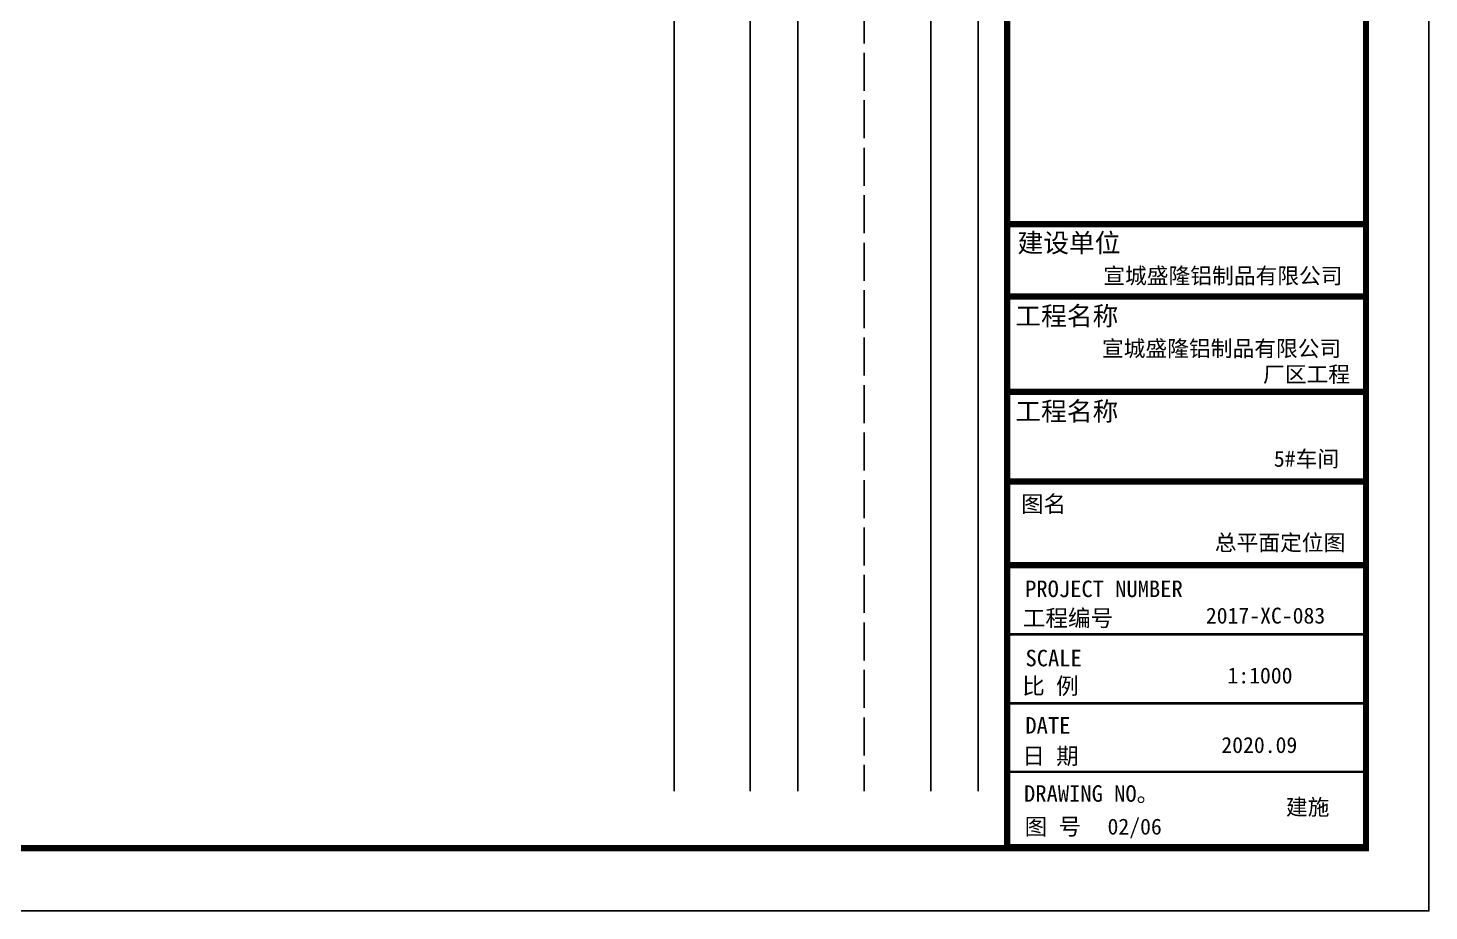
# Model space of a CAD drawing. Header units: millimetres. Extents: x 424383 to 428412, y 54091 to 54919.
# Drawn here: x 424808.8 to 424956.3, y 54641 to 54734 of the extents above; entities that cross this region are included whole.
import ezdxf

# ---------------------------------------------------------------- set-up
doc = ezdxf.new("R2010")
doc.units = ezdxf.units.MM
doc.linetypes.add('X3', pattern=[5, 4, -1])
for name, color, linetype in [('PUB_TAB', 7, 'Continuous'), ('PUB_TITLE', 4, 'Continuous'), ('图框', 122, 'Continuous'), ('道路网', 7, 'Continuous')]:
    doc.layers.add(name, color=color, linetype=linetype)
doc.styles.add('STYLE-黑体', font='simhei.ttf')
doc.styles.add('黑体', font='simhei.ttf', dxfattribs={"width": 0.8, "height": 3.5})

msp = doc.modelspace()

# ---------------------------------------------------------------- linework, layer by layer
at = {"layer": 'PUB_TITLE'}
msp.add_lwpolyline([(424562.62, 54640.98), (424956.3, 54640.98), (424956.3, 54919.34), (424562.62, 54919.34)], close=True, dxfattribs=at)
at = {"layer": 'PUB_TITLE', "const_width": 0.663}
msp.add_lwpolyline([(424579.19, 54647.6), (424949.67, 54647.6), (424949.67, 54912.71), (424579.19, 54912.71)], close=True, dxfattribs=at)
at = {"layer": '图框', "color": 4}
msp.add_line((424911.9, 54912.81), (424911.9, 54647.71), dxfattribs=at)
at = {"layer": '图框', "color": 0}
msp.add_line((424911.9, 54677.4), (424949.67, 54677.4), dxfattribs=at)
at = {"layer": '图框', "color": 4}
for points, const_width in [([(424911.9, 54912.81), (424911.9, 54647.71)], 0.653), ([(424912.04, 54713.32), (424949.67, 54713.32)], 0.66), ([(424912.04, 54705.7), (424949.68, 54705.7)], 0.66), ([(424912.04, 54695.66), (424949.68, 54695.66)], 0.66), ([(424912.04, 54686.23), (424949.82, 54686.23)], 0.66), ([(424911.9, 54677.4), (424949.67, 54677.4)], 0.66), ([(424911.9, 54670.12), (424949.67, 54670.12)], 0.267), ([(424911.9, 54662.85), (424949.67, 54662.85)], 0.267), ([(424911.9, 54655.63), (424949.67, 54655.63)], 0.267)]:
    msp.add_lwpolyline(points, dxfattribs=dict(at, const_width=const_width))
at = {"layer": '图框', "color": 4, "const_width": 0.653}
msp.add_lwpolyline([(424911.9, 54912.81), (424949.67, 54912.81), (424949.67, 54647.71), (424911.9, 54647.71)], close=True, dxfattribs=at)
at = {"layer": '图框', "color": 0, "const_width": 0.267}
msp.add_lwpolyline([(424911.9, 54677.4), (424949.67, 54677.4)], dxfattribs=at)
at = {"layer": '道路网', "color": 1, "linetype": 'Continuous'}
msp.add_line((424876.85, 54906.37), (424876.85, 54653.61), dxfattribs=at)
at = {"layer": '道路网', "color": 4, "linetype": 'Continuous'}
for p, q in [((424889.85, 54906.37), (424889.85, 54653.61)), ((424903.85, 54906.37), (424903.85, 54653.61))]:
    msp.add_line(p, q, dxfattribs=at)
at = {"layer": '道路网', "color": 2, "linetype": 'X3'}
msp.add_line((424896.85, 54906.37), (424896.85, 54653.61), dxfattribs=at)
at = {"layer": '道路网', "color": 6, "linetype": 'Continuous'}
for p, q in [((424908.85, 54906.37), (424908.85, 54653.61)), ((424884.85, 54795.66), (424884.85, 54653.61))]:
    msp.add_line(p, q, dxfattribs=at)

# ---------------------------------------------------------------- texts
at = {"layer": 'PUB_TAB', "lineweight": -3, "style": 'STYLE-黑体', "width": 1.000119}
for s, p in [('宣城盛隆铝制品有限公司', (424922.01, 54707.05)), ('宣城盛隆铝制品有限公司', (424921.87, 54699.39)), ('厂区工程', (424938.83, 54696.67)), ('5#车间', (424939.97, 54687.77)), ('总平面定位图', (424933.75, 54678.94)), ('2017-XC-083', (424932.81, 54671.25)), ('1:1000', (424935.08, 54664.94)), ('2020.09', (424934.44, 54657.62)), ('建施', (424941.24, 54651.08)), ('02/06', (424922.46, 54649.03))]:
    msp.add_text(s, height=1.679, dxfattribs=at).set_placement(p)
at = {"layer": '图框', "color": 4, "style": '黑体', "width": 1}
for s, height, p in [('建设单位', 1.988, (424912.98, 54710.36)), ('工程名称', 1.988, (424912.75, 54702.66)), ('工程名称', 1.988, (424912.75, 54692.62)), ('图名', 1.743, (424913.35, 54682.98)), ('工程编号', 1.743, (424913.54, 54670.96)), ('SCALE', 1.743, (424913.82, 54666.75)), ('比 例', 1.743, (424913.48, 54663.81)), ('DATE', 1.743, (424913.81, 54659.66)), ('日 期', 1.743, (424913.48, 54656.44)), ('DRAWING NO。', 1.7427, (424913.67, 54652.48)), ('图 号', 1.743, (424913.73, 54649))]:
    msp.add_text(s, height=height, dxfattribs=at).set_placement(p)
at = {"layer": '图框', "color": 0, "style": '黑体', "width": 1}
msp.add_text('PROJECT NUMBER', height=1.7427, dxfattribs=at).set_placement((424913.78, 54674.04))

doc.saveas('drawing.dxf')
